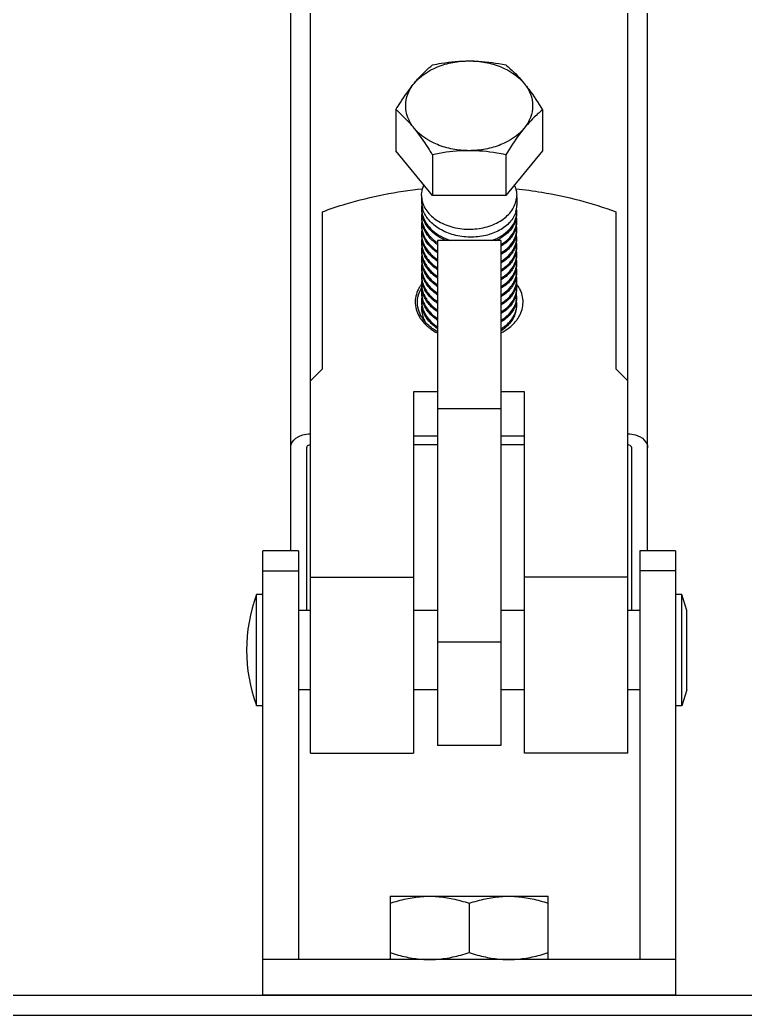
# Model space of a CAD drawing. Extents: x 1060579 to 1383165, y 581819 to 1037910.
# Drawn here: x 1271153 to 1271569, y 853074 to 853646 of the extents above; entities that cross this region are included whole.
import ezdxf

# ---------------------------------------------------------------- set-up
doc = ezdxf.new("R2010")
doc.units = 0
doc.header["$LTSCALE"] = 1000
doc.header["$MEASUREMENT"] = 0
doc.layers.add('02___PRT_ALL_AXES', color=7, linetype='Continuous')

msp = doc.modelspace()

# ---------------------------------------------------------------- linework, layer by layer
at = {"color": 0, "linetype": 'Continuous'}
for p, q in [((1271319.74, 853224.68), (1271319.74, 855745.38)), ((1271501.86, 853224.68), (1271501.86, 855745.38)), ((1271308.35, 853340.79), (1271308.35, 855653.75)), ((1271513.25, 853340.79), (1271513.25, 855653.75)), ((1271389.77, 853544.75), (1271368.74, 853570.51)), ((1271452.86, 853570.51), (1271431.83, 853544.75)), ((1271383.48, 853544.75), (1271383.48, 853541.44)), ((1271431.83, 853544.75), (1271389.77, 853544.75)), ((1271438.12, 853543.86), (1271438.12, 853539.99)), ((1271392.59, 853519), (1271392.59, 853229.24)), ((1271429.01, 853519), (1271392.59, 853519)), ((1271429.01, 853519), (1271429.01, 853229.24)), ((1271378.93, 853432.07), (1271378.93, 853224.68)), ((1271442.67, 853224.68), (1271442.67, 853432.07)), ((1271429.01, 853422.41), (1271392.59, 853422.41)), ((1271317.46, 853400.02), (1271317.46, 853306.64)), ((1271392.59, 853401.63), (1271378.93, 853401.63)), ((1271442.67, 853401.63), (1271429.01, 853401.63)), ((1271504.14, 853306.64), (1271504.14, 853400.02)), ((1271292.42, 853085.81), (1271292.42, 853340.79)), ((1271312.91, 853340.79), (1271292.42, 853340.79)), ((1271312.91, 853340.79), (1271312.91, 853106.3)), ((1271508.69, 853340.79), (1271508.69, 853106.3)), ((1271529.18, 853340.79), (1271508.69, 853340.79)), ((1271529.18, 853340.79), (1271529.18, 853085.81)), ((1271292.42, 853329.32), (1271312.91, 853329.32)), ((1271319.74, 853325.73), (1271378.93, 853325.73)), ((1271501.86, 853325.73), (1271442.67, 853325.73)), ((1271529.18, 853329.32), (1271508.69, 853329.32)), ((1271429.01, 853288.43), (1271392.59, 853288.43)), ((1271429.01, 853229.24), (1271392.59, 853229.24)), ((1271319.74, 853224.68), (1271378.93, 853224.68)), ((1271501.86, 853224.68), (1271442.67, 853224.68)), ((1271529.18, 853106.3), (1271292.42, 853106.3)), ((1268082.81, 853085.81), (1272129.45, 853085.81)), ((1271529.18, 853085.81), (1271292.42, 853085.81)), ((1268082.81, 853074.43), (1272129.45, 853074.43))]:
    msp.add_line(p, q, dxfattribs=at)
for centre, radius, start, end in [((1271398.33, 853541.45), 14.85, 180.0172, 187.5263), ((1271398.33, 853537.57), 14.85, 172.4767, 179.9828), ((1271398.23, 853537.58), 14.75, 180.0033, 183.7097), ((1271398.33, 853536.62), 14.85, 180.0171, 187.5162), ((1271398.44, 853537.6), 14.96, 183.7176, 189.3715), ((1271398.68, 853541.5), 15.2, 187.5345, 194.2355), ((1271398.87, 853537.67), 15.4, 189.3992, 197.5126), ((1271399.05, 853541.59), 15.59, 194.2312, 197.4947), ((1271424.81, 853539.16), 13.32, 343.5884, 344.682), ((1271425.06, 853539.09), 13.06, 344.669, 351.1719), ((1271425.43, 853539.03), 12.69, 351.1779, 359.9739), ((1271425.43, 853535.16), 12.69, 0.0259, 8.8158), ((1271425.53, 853535.17), 12.59, 355.6602, 359.9953), ((1271398.33, 853532.75), 14.85, 172.4669, 179.9827), ((1271398.23, 853532.75), 14.75, 180.0033, 183.7097), ((1271398.33, 853531.79), 14.85, 180.0171, 187.5126), ((1271398.33, 853527.92), 14.85, 172.4631, 179.9827), ((1271398.44, 853532.77), 14.96, 183.7177, 189.3761), ((1271398.67, 853536.67), 15.2, 187.5245, 194.235), ((1271398.67, 853531.84), 15.2, 187.5209, 194.2339), ((1271398.87, 853532.84), 15.4, 189.4038, 197.5118), ((1271399.05, 853536.76), 15.59, 194.2307, 197.494), ((1271424.81, 853534.33), 13.32, 343.5989, 344.5702), ((1271425.06, 853534.26), 13.06, 344.5563, 351.2122), ((1271425.43, 853534.2), 12.69, 351.2194, 359.9742), ((1271425.43, 853530.33), 12.69, 0.0263, 8.8579), ((1271425.53, 853530.34), 12.59, 355.6611, 359.9953), ((1271398.23, 853527.92), 14.75, 180.0033, 183.7096), ((1271398.33, 853526.96), 14.85, 180.0175, 187.6997), ((1271398.32, 853523.09), 14.84, 172.6556, 179.9838), ((1271398.44, 853527.94), 14.96, 183.7176, 189.3666), ((1271398.67, 853527.01), 15.19, 187.7073, 194.2553), ((1271398.87, 853528.02), 15.4, 189.3943, 197.509), ((1271399.05, 853531.93), 15.59, 194.2295, 197.4912), ((1271424.81, 853529.5), 13.32, 343.5954, 344.6233), ((1271425.06, 853529.43), 13.06, 344.6099, 351.1927), ((1271425.43, 853529.38), 12.69, 351.1994, 359.9741), ((1271425.43, 853525.5), 12.69, 0.0262, 8.8377), ((1271425.43, 853524.55), 12.69, 351.2694, 359.9744), ((1271425.53, 853525.51), 12.59, 355.6607, 359.9953), ((1271398.24, 853523.09), 14.76, 180.0032, 183.7129), ((1271398.32, 853522.13), 14.84, 180.017, 187.4897), ((1271398.33, 853518.26), 14.85, 172.4401, 179.9826), ((1271398.23, 853518.26), 14.75, 180.0033, 183.7092), ((1271398.68, 853522.18), 15.2, 187.4986, 194.2976), ((1271399.07, 853527.11), 15.6, 194.2515, 197.5493), ((1271399.06, 853522.27), 15.59, 194.2926, 197.4838), ((1271407.5, 853539.97), 26.8, 234.5431, 235.9781), ((1271414.74, 853544.58), 28.03, 293.9112, 299.1389), ((1271425.02, 853524.61), 13.1, 343.5855, 351.2541), ((1271425.42, 853520.67), 12.69, 0.0268, 8.9098), ((1271425.43, 853519.72), 12.69, 351.19, 359.974), ((1271425.53, 853520.68), 12.59, 355.6625, 359.9952), ((1271398.33, 853517.3), 14.85, 180.0172, 187.5272), ((1271398.33, 853513.43), 14.85, 172.4781, 179.9829), ((1271398.23, 853513.43), 14.75, 180.0033, 183.7099), ((1271398.33, 853512.47), 14.85, 180.0171, 187.516), ((1271398.44, 853518.28), 14.96, 183.7171, 189.3545), ((1271398.44, 853513.45), 14.96, 183.718, 189.3919), ((1271398.68, 853517.35), 15.2, 187.5354, 194.237), ((1271398.87, 853518.36), 15.4, 189.3821, 197.5018), ((1271399.05, 853517.44), 15.59, 194.2327, 197.4988), ((1271406.92, 853534.3), 25.78, 230.2058, 236.0239), ((1271407.35, 853538.77), 26.52, 233.372, 235.9842), ((1271424.81, 853519.84), 13.32, 343.592, 344.6561), ((1271425.06, 853519.77), 13.06, 344.6429, 351.1837), ((1271425.06, 853514.95), 13.06, 344.6256, 351.1729), ((1271425.43, 853515.84), 12.69, 0.0261, 8.828), ((1271425.43, 853514.89), 12.69, 351.1792, 359.9739), ((1271425.43, 853511.01), 12.69, 0.0261, 8.8178), ((1271425.53, 853515.85), 12.59, 355.6605, 359.9953), ((1271398.33, 853508.6), 14.85, 172.4664, 179.9827), ((1271398.23, 853508.6), 14.75, 180.0033, 183.7095), ((1271398.32, 853507.64), 14.84, 180.0159, 187.2953), ((1271398.68, 853512.52), 15.2, 187.5244, 194.2433), ((1271398.87, 853513.53), 15.4, 189.4195, 197.5166), ((1271399.05, 853512.61), 15.59, 194.2388, 197.4871), ((1271424.81, 853515.01), 13.32, 343.5915, 344.6389), ((1271424.81, 853510.18), 13.32, 343.588, 344.6947), ((1271425.07, 853510.11), 13.05, 344.681, 351.3982), ((1271425.42, 853506.18), 12.7, 0.0269, 9.0376), ((1271425.43, 853510.06), 12.69, 351.4062, 359.9756), ((1271425.53, 853511.02), 12.59, 355.6606, 359.9953), ((1271398.33, 853503.77), 14.85, 172.2519, 179.9822), ((1271398.24, 853503.77), 14.75, 180.0033, 183.7097), ((1271398.33, 853502.81), 14.85, 180.0174, 187.5585), ((1271398.44, 853503.79), 14.96, 183.7179, 189.4168), ((1271398.67, 853507.69), 15.19, 187.3054, 194.2338), ((1271398.87, 853503.87), 15.4, 189.4441, 197.508), ((1271399.05, 853507.78), 15.59, 194.2287, 197.4903), ((1271424.81, 853505.35), 13.32, 343.5879, 344.6868), ((1271425.06, 853505.29), 13.06, 344.6738, 351.1655), ((1271425.43, 853505.23), 12.69, 351.1714, 359.9739), ((1271425.43, 853501.35), 12.69, 0.026, 8.8095), ((1271425.53, 853506.19), 12.59, 355.6601, 359.9953), ((1271425.53, 853501.36), 12.59, 355.6601, 359.9953), ((1271398.32, 853498.94), 14.84, 172.5089, 179.983), ((1271398.24, 853498.95), 14.75, 180.0033, 183.71), ((1271398.33, 853497.98), 14.85, 180.0173, 187.5417), ((1271398.33, 853494.11), 14.84, 172.4922, 179.9829), ((1271398.44, 853498.96), 14.96, 183.7181, 189.4118), ((1271398.68, 853502.86), 15.2, 187.5665, 194.2349), ((1271398.68, 853498.03), 15.2, 187.5498, 194.2366), ((1271398.87, 853499.04), 15.4, 189.4392, 197.5131), ((1271399.05, 853502.96), 15.59, 194.2307, 197.4953), ((1271424.81, 853500.52), 13.32, 343.5884, 344.6838), ((1271425.06, 853500.46), 13.06, 344.6709, 351.161), ((1271425.43, 853500.4), 12.69, 351.1669, 359.9738), ((1271425.43, 853496.52), 12.69, 0.0259, 8.8052), ((1271425.43, 853495.57), 12.69, 351.1498, 359.9737), ((1271425.53, 853496.53), 12.59, 355.6601, 359.9953), ((1271398.2, 853482.58), 18.56, 149.6288, 153.0459), ((1271399.13, 853482.03), 19.64, 144.6984, 149.6074), ((1271399.48, 853482.5), 18.5, 149.7827, 154.2158), ((1271399.87, 853481.52), 20.53, 143.7862, 144.7268), ((1271400.14, 853481.32), 20.87, 142.6417, 143.7856), ((1271398.23, 853494.12), 14.75, 180.0033, 183.71), ((1271398.33, 853493.15), 14.85, 180.0178, 187.7285), ((1271398.32, 853489.28), 14.84, 172.6842, 179.9839), ((1271398.44, 853494.13), 14.96, 183.7181, 189.3994), ((1271398.67, 853493.2), 15.2, 187.7358, 194.256), ((1271398.87, 853494.21), 15.4, 189.4269, 197.5161), ((1271399.05, 853498.13), 15.59, 194.2322, 197.4984), ((1271424.81, 853495.69), 13.32, 343.5902, 344.6963), ((1271425.06, 853495.63), 13.06, 344.6835, 351.1441), ((1271425.42, 853490.74), 12.7, 350.8622, 359.9725), ((1271425.43, 853491.69), 12.69, 0.0258, 8.7883), ((1271422.06, 853481.76), 20.12, 31.3992, 37.6511), ((1271425.53, 853491.7), 12.59, 355.6601, 359.9953), ((1271398.24, 853489.29), 14.76, 180.0032, 183.7136), ((1271398.33, 853488.32), 14.85, 180.0173, 187.5326), ((1271398.33, 853484.45), 14.85, 172.4833, 179.9829), ((1271398.23, 853484.46), 14.75, 180.0033, 183.71), ((1271398.68, 853488.37), 15.2, 187.5407, 194.2374), ((1271399.05, 853488.47), 15.59, 194.233, 197.4998), ((1271399.07, 853493.3), 15.61, 194.2521, 197.5526), ((1271425.02, 853490.81), 13.11, 343.5275, 350.8481), ((1271425.06, 853485.97), 13.06, 344.6577, 351.1775), ((1271425.43, 853485.91), 12.69, 351.1837, 359.9741), ((1271425.43, 853482.04), 12.69, 0.0261, 8.8216), ((1271425.43, 853486.87), 12.68, 0.0237, 8.4926), ((1271425.52, 853486.87), 12.6, 355.6539, 359.9955), ((1271398.33, 853483.49), 14.85, 180.0172, 187.5232), ((1271398.31, 853479.96), 14.83, 172.2924, 179.9976), ((1271398.27, 853479.96), 14.79, 180.0065, 180.7056), ((1271398.28, 853479.96), 14.8, 180.7056, 181.5071), ((1271398.31, 853479.96), 14.83, 181.5077, 183.7117), ((1271398.44, 853484.47), 14.96, 183.7181, 189.4003), ((1271398.34, 853479.97), 14.86, 183.7116, 184.9934), ((1271398.45, 853479.61), 14.97, 172.4824, 173.5218), ((1271398.49, 853483.51), 15.01, 187.5141, 187.9541), ((1271398.66, 853483.54), 15.18, 187.9652, 193.4371), ((1271398.72, 853484.52), 15.24, 189.4019, 194.1778), ((1271398.84, 853483.58), 15.36, 193.4293, 194.221), ((1271398.98, 853484.58), 15.52, 194.1744, 196.3707), ((1271398.99, 853483.62), 15.52, 194.2238, 196.3669), ((1271399.18, 853484.64), 15.72, 196.3686, 197.4941), ((1271399.38, 853484.71), 15.93, 197.4965, 199.6094), ((1271424.67, 853486.08), 13.47, 342.0934, 343.5943), ((1271423.88, 853481.74), 14.25, 343.6768, 350.2365), ((1271424.81, 853486.03), 13.32, 343.5952, 344.6709), ((1271424.24, 853481.68), 13.88, 350.2628, 351.4435), ((1271424.34, 853481.66), 13.78, 351.4427, 354.6137), ((1271424.41, 853481.65), 13.71, 354.6153, 357.5959), ((1271425.48, 853482.05), 12.63, 355.6631, 357.1611), ((1271425.53, 853482.04), 12.59, 357.1614, 358.249), ((1271425.58, 853482.04), 12.54, 358.6385, 359.9996), ((1271425.55, 853482.04), 12.57, 358.2492, 358.6388), ((1271399.19, 853485.18), 19.71, 212.4718, 213.2901), ((1271399.47, 853485.36), 20.04, 213.2921, 214.8225), ((1271399.74, 853485.55), 20.37, 214.8205, 215.6203), ((1271400.68, 853486.25), 21.54, 215.6772, 222.2996), ((1271399.51, 853484.55), 18.57, 209.9444, 210.4082), ((1271399.65, 853484.64), 18.74, 210.4086, 211.1815), ((1271399.91, 853484.79), 19.04, 211.1834, 212.6338), ((1271400.17, 853484.96), 19.34, 212.632, 213.3926), ((1271400.94, 853485.48), 20.27, 213.4307, 218.9145), ((1271423.05, 853482.92), 15.24, 330.0753, 332.0971), ((1271423.85, 853482.51), 14.34, 332.0355, 341.0874), ((1271423.1, 853481.98), 15.06, 335.2209, 343.6462), ((1271420.93, 853486.26), 21.54, 320.1215, 321.9475), ((1271421.51, 853485.81), 20.81, 321.9452, 324.2138), ((1271401.78, 853487.22), 23.01, 222.2513, 223.81), ((1271402.92, 853488.35), 24.61, 223.8574, 229.5616), ((1271404.29, 853489.93), 26.7, 229.5323, 233.034), ((1271405.02, 853490.89), 27.91, 233.0208, 234.7383), ((1271416.52, 853488.37), 24.48, 300.8885, 306.3328), ((1271415.92, 853487.88), 24.59, 302.3946, 308.2724), ((1271417.62, 853486.85), 22.6, 306.3752, 308.8719), ((1271417.07, 853486.39), 22.7, 308.3207, 310.7912)]:
    msp.add_arc(centre, radius, start, end, dxfattribs=at)
for points, knots in [([(1271437.59, 853535.39), (1271436.96, 853533.25), (1271434.41, 853529), (1271428.2, 853524.36), (1271420.18, 853521.44), (1271411.18, 853520.55), (1271402.14, 853521.78), (1271393.99, 853525.05), (1271387.59, 853530.09), (1271384.91, 853534.61), (1271384.19, 853536.9)], [0, 0, 0, 0, 0.1028, 0.219577, 0.350442, 0.49027, 0.631417, 0.766201, 0.889254, 1, 1, 1, 1]), ([(1271384.19, 853533.04), (1271384.68, 853531.47), (1271386.22, 853528.38), (1271389.81, 853524.4), (1271394.5, 853521.14), (1271398.11, 853519.57), (1271400.02, 853518.93)], [0, 0, 0, 0, 0.224612, 0.465352, 0.724449, 1, 1, 1, 1]), ([(1271397.45, 853518.94), (1271394.34, 853520.28), (1271388.79, 853523.7), (1271385.08, 853529.23), (1271384.19, 853532.07)], [0, 0, 0, 0, 0.53219, 1, 1, 1, 1]), ([(1271423.69, 853518.96), (1271425.67, 853519.65), (1271429.36, 853521.34), (1271433.93, 853524.93), (1271437.04, 853529.29), (1271437.96, 853532.6), (1271438.08, 853534.21)], [0, 0, 0, 0, 0.284949, 0.545175, 0.781019, 1, 1, 1, 1]), ([(1271437.59, 853530.57), (1271436.96, 853528.44), (1271434.45, 853524.22), (1271430.59, 853521.32), (1271428.39, 853520.09)], [0, 0, 0, 0, 0.46845, 1, 1, 1, 1]), ([(1271384.19, 853528.21), (1271384.8, 853526.25), (1271386.92, 853522.39), (1271390.13, 853519.44), (1271391.96, 853518.14)], [0, 0, 0, 0, 0.477761, 1, 1, 1, 1]), ([(1271391.52, 853517.49), (1271389.8, 853518.77), (1271386.78, 853521.66), (1271384.78, 853525.37), (1271384.19, 853527.25)], [0, 0, 0, 0, 0.521279, 1, 1, 1, 1]), ([(1271429.09, 853516.63), (1271431.54, 853518.1), (1271434.83, 853520.89), (1271437.42, 853525.66), (1271437.99, 853528.16), (1271438.08, 853529.38)], [0, 0, 0, 0, 0.531925, 0.771628, 1, 1, 1, 1]), ([(1271437.59, 853525.74), (1271437, 853523.72), (1271434.68, 853519.72), (1271431.12, 853516.88), (1271429.09, 853515.66)], [0, 0, 0, 0, 0.470184, 1, 1, 1, 1]), ([(1271429.09, 853511.8), (1271431.54, 853513.27), (1271434.83, 853516.06), (1271437.42, 853520.83), (1271437.99, 853523.33), (1271438.08, 853524.55)], [0, 0, 0, 0, 0.531924, 0.771627, 1, 1, 1, 1]), ([(1271383.51, 853522.14), (1271383.66, 853519.92), (1271385.05, 853515.33), (1271388.1, 853511.7), (1271389.91, 853510.11)], [0, 0, 0, 0, 0.478758, 1, 1, 1, 1]), ([(1271384.19, 853523.38), (1271384.71, 853521.71), (1271386.41, 853518.39), (1271388.96, 853515.71), (1271390.42, 853514.5)], [0, 0, 0, 0, 0.48128, 1, 1, 1, 1]), ([(1271389.91, 853513.97), (1271388.58, 853515.14), (1271386.25, 853517.71), (1271384.69, 853520.83), (1271384.19, 853522.4)], [0, 0, 0, 0, 0.517488, 1, 1, 1, 1]), ([(1271437.59, 853520.91), (1271437, 853518.89), (1271434.69, 853514.89), (1271431.12, 853512.05), (1271429.09, 853510.84)], [0, 0, 0, 0, 0.470189, 1, 1, 1, 1]), ([(1271429.09, 853506.97), (1271431.54, 853508.44), (1271434.83, 853511.24), (1271437.42, 853516.01), (1271437.99, 853518.5), (1271438.08, 853519.73)], [0, 0, 0, 0, 0.531915, 0.771618, 1, 1, 1, 1]), ([(1271389.39, 853509.61), (1271388.18, 853510.74), (1271386.07, 853513.19), (1271384.65, 853516.11), (1271384.19, 853517.59)], [0, 0, 0, 0, 0.516175, 1, 1, 1, 1]), ([(1271384.19, 853513.73), (1271384.83, 853511.67), (1271387.1, 853507.63), (1271390.55, 853504.59), (1271392.51, 853503.27)], [0, 0, 0, 0, 0.476588, 1, 1, 1, 1]), ([(1271392.51, 853502.3), (1271390.55, 853503.63), (1271387.1, 853506.66), (1271384.83, 853510.7), (1271384.19, 853512.76)], [0, 0, 0, 0, 0.523421, 1, 1, 1, 1]), ([(1271392.53, 853511.95), (1271392.29, 853512.11), (1271391.39, 853512.74), (1271390.52, 853513.43), (1271389.91, 853513.97)], [0, 0, 0, 0, 0.254157, 1, 1, 1, 1]), ([(1271437.59, 853516.08), (1271437, 853514.06), (1271434.68, 853510.06), (1271431.12, 853507.22), (1271429.09, 853506)], [0, 0, 0, 0, 0.47018, 1, 1, 1, 1]), ([(1271429.09, 853502.14), (1271431.54, 853503.61), (1271434.83, 853506.4), (1271437.42, 853511.18), (1271437.99, 853513.67), (1271438.08, 853514.9)], [0, 0, 0, 0, 0.531925, 0.771625, 1, 1, 1, 1]), ([(1271383.51, 853507.65), (1271383.6, 853506.32), (1271384.15, 853503.62), (1271386.7, 853498.44), (1271390.01, 853495.3), (1271392.51, 853493.61)], [0, 0, 0, 0, 0.232557, 0.47421, 1, 1, 1, 1]), ([(1271384.19, 853508.89), (1271384.83, 853506.84), (1271387.1, 853502.79), (1271390.55, 853499.76), (1271392.51, 853498.44)], [0, 0, 0, 0, 0.476579, 1, 1, 1, 1]), ([(1271392.51, 853497.47), (1271390.55, 853498.8), (1271387.1, 853501.83), (1271384.83, 853505.88), (1271384.19, 853507.93)], [0, 0, 0, 0, 0.523412, 1, 1, 1, 1]), ([(1271392.51, 853507.13), (1271392.23, 853507.32), (1271391.14, 853508.09), (1271390.11, 853508.93), (1271389.39, 853509.61)], [0, 0, 0, 0, 0.254915, 1, 1, 1, 1]), ([(1271389.91, 853510.11), (1271390.11, 853509.93), (1271390.95, 853509.21), (1271391.84, 853508.55), (1271392.53, 853508.09)], [0, 0, 0, 0, 0.245893, 1, 1, 1, 1]), ([(1271437.59, 853511.25), (1271437, 853509.23), (1271434.68, 853505.23), (1271431.12, 853502.39), (1271429.09, 853501.18)], [0, 0, 0, 0, 0.470176, 1, 1, 1, 1]), ([(1271429.09, 853497.31), (1271431.54, 853498.78), (1271434.83, 853501.58), (1271437.42, 853506.35), (1271437.99, 853508.84), (1271438.08, 853510.07)], [0, 0, 0, 0, 0.531928, 0.771625, 1, 1, 1, 1]), ([(1271392.51, 853492.64), (1271390.55, 853493.97), (1271387.1, 853497), (1271384.83, 853501.05), (1271384.19, 853503.1)], [0, 0, 0, 0, 0.523413, 1, 1, 1, 1]), ([(1271437.59, 853506.42), (1271436.99, 853504.4), (1271434.68, 853500.4), (1271431.12, 853497.56), (1271429.09, 853496.35)], [0, 0, 0, 0, 0.470172, 1, 1, 1, 1]), ([(1271429.09, 853492.48), (1271431.54, 853493.95), (1271434.83, 853496.75), (1271437.42, 853501.52), (1271437.99, 853504.01), (1271438.08, 853505.24)], [0, 0, 0, 0, 0.531934, 0.771628, 1, 1, 1, 1]), ([(1271437.59, 853501.59), (1271436.99, 853499.57), (1271434.68, 853495.57), (1271431.12, 853492.73), (1271429.09, 853491.52)], [0, 0, 0, 0, 0.470172, 1, 1, 1, 1]), ([(1271384.19, 853499.24), (1271384.83, 853497.18), (1271387.1, 853493.14), (1271390.55, 853490.1), (1271392.51, 853488.78)], [0, 0, 0, 0, 0.476587, 1, 1, 1, 1]), ([(1271392.51, 853487.81), (1271390.55, 853489.14), (1271387.1, 853492.17), (1271384.83, 853496.22), (1271384.19, 853498.27)], [0, 0, 0, 0, 0.523415, 1, 1, 1, 1]), ([(1271429.09, 853487.65), (1271431.54, 853489.12), (1271434.83, 853491.92), (1271437.42, 853496.69), (1271437.99, 853499.18), (1271438.08, 853500.41)], [0, 0, 0, 0, 0.531934, 0.771628, 1, 1, 1, 1]), ([(1271437.59, 853496.76), (1271436.99, 853494.74), (1271434.68, 853490.74), (1271431.12, 853487.9), (1271429.09, 853486.69)], [0, 0, 0, 0, 0.470174, 1, 1, 1, 1]), ([(1271429.09, 853482.82), (1271431.54, 853484.29), (1271434.83, 853487.09), (1271437.42, 853491.86), (1271437.99, 853494.35), (1271438.08, 853495.58)], [0, 0, 0, 0, 0.531935, 0.77163, 1, 1, 1, 1]), ([(1271381.67, 853490.99), (1271380.39, 853488.48), (1271379.02, 853482.64), (1271381.03, 853477.01), (1271382.57, 853474.6)], [0, 0, 0, 0, 0.4965, 1, 1, 1, 1]), ([(1271381.72, 853479.31), (1271381.22, 853481.14), (1271380.87, 853485.05), (1271381.98, 853488.81), (1271382.82, 853490.55)], [0, 0, 0, 0, 0.495789, 1, 1, 1, 1]), ([(1271384.19, 853494.41), (1271384.83, 853492.35), (1271387.1, 853488.31), (1271390.55, 853485.27), (1271392.51, 853483.95)], [0, 0, 0, 0, 0.476585, 1, 1, 1, 1]), ([(1271392.51, 853482.99), (1271390.55, 853484.31), (1271387.1, 853487.34), (1271384.83, 853491.39), (1271384.19, 853493.44)], [0, 0, 0, 0, 0.523417, 1, 1, 1, 1]), ([(1271384.19, 853489.58), (1271384.83, 853487.52), (1271387.1, 853483.48), (1271390.55, 853480.45), (1271392.51, 853479.12)], [0, 0, 0, 0, 0.476583, 1, 1, 1, 1]), ([(1271437.59, 853491.93), (1271437, 853489.91), (1271434.68, 853485.91), (1271431.12, 853483.08), (1271429.09, 853481.86)], [0, 0, 0, 0, 0.470176, 1, 1, 1, 1]), ([(1271429.09, 853477.99), (1271431.54, 853479.47), (1271434.83, 853482.26), (1271437.42, 853487.03), (1271437.99, 853489.52), (1271438.08, 853490.75)], [0, 0, 0, 0, 0.531934, 0.771631, 1, 1, 1, 1]), ([(1271440.12, 853476.56), (1271441.28, 853478.98), (1271442.5, 853484.55), (1271440.65, 853489.92), (1271439.23, 853492.25)], [0, 0, 0, 0, 0.496527, 1, 1, 1, 1]), ([(1271383.51, 853488.33), (1271383.6, 853487), (1271384.15, 853484.29), (1271386.72, 853479.1), (1271390.04, 853475.96), (1271392.54, 853474.27)], [0, 0, 0, 0, 0.232505, 0.474134, 1, 1, 1, 1]), ([(1271392.54, 853478.13), (1271390.58, 853479.46), (1271387.12, 853482.49), (1271384.84, 853486.54), (1271384.19, 853488.6)], [0, 0, 0, 0, 0.523464, 1, 1, 1, 1]), ([(1271392.51, 853473.33), (1271390.55, 853474.65), (1271387.1, 853477.68), (1271384.83, 853481.73), (1271384.19, 853483.78)], [0, 0, 0, 0, 0.523421, 1, 1, 1, 1]), ([(1271437.59, 853487.09), (1271436.99, 853485.07), (1271434.67, 853481.06), (1271431.09, 853478.22), (1271429.05, 853477.01)], [0, 0, 0, 0, 0.470105, 1, 1, 1, 1]), ([(1271437.17, 853482.04), (1271437.3, 853482.35), (1271437.75, 853483.61), (1271438.01, 853484.93), (1271438.08, 853485.92)], [0, 0, 0, 0, 0.254035, 1, 1, 1, 1]), ([(1271392.51, 853468.5), (1271390.5, 853469.85), (1271386.99, 853472.96), (1271384.72, 853477.14), (1271384.1, 853479.25)], [0, 0, 0, 0, 0.523877, 1, 1, 1, 1]), ([(1271384.37, 853479.36), (1271385.07, 853477.41), (1271387.33, 853473.61), (1271390.64, 853470.73), (1271392.51, 853469.46)], [0, 0, 0, 0, 0.477487, 1, 1, 1, 1]), ([(1271429.05, 853473.14), (1271430.89, 853474.24), (1271434.16, 853476.77), (1271436.46, 853480.25), (1271437.17, 853482.04)], [0, 0, 0, 0, 0.527301, 1, 1, 1, 1]), ([(1271437.49, 853481.94), (1271436.85, 853479.98), (1271434.54, 853476.13), (1271431.07, 853473.38), (1271429.09, 853472.2)], [0, 0, 0, 0, 0.470876, 1, 1, 1, 1]), ([(1271437.42, 853477.86), (1271437.51, 853478.13), (1271437.83, 853479.18), (1271438.02, 853480.27), (1271438.08, 853481.09)], [0, 0, 0, 0, 0.252988, 1, 1, 1, 1]), ([(1271392.53, 853466.65), (1271391.8, 853467.07), (1271389.08, 853468.75), (1271386.64, 853470.91), (1271385.16, 853472.74)], [0, 0, 0, 0, 0.262319, 1, 1, 1, 1]), ([(1271429.01, 853465.88), (1271429.85, 853466.31), (1271432.96, 853468.08), (1271435.77, 853470.43), (1271437.46, 853472.45)], [0, 0, 0, 0, 0.263547, 1, 1, 1, 1]), ([(1271429.09, 853468.34), (1271429.86, 853468.8), (1271432.64, 853470.67), (1271435.03, 853473.19), (1271436.26, 853475.32)], [0, 0, 0, 0, 0.268013, 1, 1, 1, 1]), ([(1271436.77, 853475.67), (1271436.62, 853475.3), (1271435.91, 853473.81), (1271434.97, 853472.43), (1271434.16, 853471.48)], [0, 0, 0, 0, 0.242691, 1, 1, 1, 1]), ([(1271434.16, 853471.48), (1271433.98, 853471.28), (1271433.24, 853470.5), (1271432.44, 853469.77), (1271431.8, 853469.26)], [0, 0, 0, 0, 0.244707, 1, 1, 1, 1]), ([(1271308.35, 853400.02), (1271308.35, 853401.63), (1271310.07, 853405.18), (1271313.41, 853406.86), (1271315.27, 853407.42)], [0, 0, 0, 0, 0.452141, 1, 1, 1, 1]), ([(1271506.33, 853407.42), (1271508.19, 853406.86), (1271511.52, 853405.18), (1271513.25, 853401.63), (1271513.25, 853400.02)], [0, 0, 0, 0, 0.547859, 1, 1, 1, 1]), ([(1271319.74, 853401.63), (1271319.45, 853401.63), (1271318.5, 853401.53), (1271317.46, 853400.7), (1271317.46, 853400.02)], [0, 0, 0, 0, 0.29846, 1, 1, 1, 1]), ([(1271504.14, 853400.02), (1271504.14, 853400.7), (1271503.1, 853401.53), (1271502.15, 853401.63), (1271501.86, 853401.63)], [0, 0, 0, 0, 0.70154, 1, 1, 1, 1])]:
    msp.add_open_spline(points, degree=3, knots=knots, dxfattribs=at)
for points in [[(1271383.42, 853475.28), (1271382.69, 853476.54), (1271382.11, 853477.91), (1271381.72, 853479.31)], [(1271383.54, 853478.67), (1271383.63, 853477.58), (1271383.85, 853476.48), (1271384.18, 853475.43)], [(1271384.18, 853475.43), (1271384.47, 853474.53), (1271384.84, 853473.64), (1271385.27, 853472.8)], [(1271438.38, 853473.64), (1271439.05, 853474.56), (1271439.63, 853475.54), (1271440.12, 853476.56)], [(1271388.91, 853468.1), (1271390.04, 853467.3), (1271391.24, 853466.58), (1271392.47, 853465.94)], [(1271434.16, 853471.48), (1271433.47, 853470.66), (1271432.71, 853469.9), (1271431.9, 853469.2)], [(1271315.27, 853407.42), (1271316.71, 853407.86), (1271318.23, 853408.07), (1271319.74, 853408.07)], [(1271501.86, 853408.07), (1271503.37, 853408.07), (1271504.89, 853407.86), (1271506.33, 853407.42)]]:
    msp.add_open_spline(points, degree=3, dxfattribs=at)
at = {"layer": '02___PRT_ALL_AXES', "color": 0, "linetype": 'Continuous'}
for p, q in [((1271368.74, 853593.97), (1271368.74, 853570.51)), ((1271452.86, 853593.97), (1271452.86, 853570.51)), ((1271389.77, 853568.21), (1271389.77, 853544.75)), ((1271431.83, 853568.21), (1271431.83, 853544.75)), ((1271383.48, 853544.75), (1271383.48, 853541.44)), ((1271438.12, 853543.86), (1271438.12, 853539.03)), ((1271326.57, 853445.31), (1271326.57, 853535.46)), ((1271495.03, 853535.46), (1271495.03, 853445.31)), ((1271319.74, 853438.41), (1271326.57, 853445.31)), ((1271495.03, 853445.31), (1271501.86, 853438.41)), ((1271392.59, 853432.07), (1271378.93, 853432.07)), ((1271442.67, 853432.07), (1271429.01, 853432.07)), ((1271392.59, 853406.64), (1271378.93, 853406.64)), ((1271442.67, 853406.64), (1271429.01, 853406.64)), ((1271288.78, 853252), (1271288.78, 853315.75)), ((1271292.42, 853315.75), (1271288.78, 853315.75)), ((1271532.82, 853315.75), (1271529.18, 853315.75)), ((1271532.82, 853252), (1271532.82, 853315.75)), ((1271535.69, 853306.64), (1271532.82, 853315.75)), ((1271319.74, 853306.64), (1271312.91, 853306.64)), ((1271392.59, 853306.64), (1271378.93, 853306.64)), ((1271442.67, 853306.64), (1271429.01, 853306.64)), ((1271508.69, 853306.64), (1271501.86, 853306.64)), ((1271535.69, 853261.11), (1271535.69, 853306.64)), ((1271319.74, 853261.11), (1271312.91, 853261.11)), ((1271392.59, 853261.11), (1271378.93, 853261.11)), ((1271442.67, 853261.11), (1271429.01, 853261.11)), ((1271508.69, 853261.11), (1271501.86, 853261.11)), ((1271535.69, 853261.11), (1271532.82, 853252)), ((1271292.42, 853252), (1271288.78, 853252)), ((1271532.82, 853252), (1271529.18, 853252)), ((1271365.37, 853142.65), (1271365.37, 853106.3)), ((1271365.37, 853142.65), (1271456.23, 853142.65)), ((1271456.23, 853106.3), (1271456.23, 853142.65)), ((1271410.8, 853138.59), (1271410.8, 853110.36))]:
    msp.add_line(p, q, dxfattribs=at)
for centre, radius, start, end in [((1271397.39, 853544.77), 13.91, 180.0785, 193.6173), ((1271397.79, 853544.86), 14.32, 193.5883, 195.7068), ((1271424.48, 853544.76), 13.64, 356.2826, 359.9965), ((1271374.08, 853283.88), 91.06, 159.5127, 200.4873)]:
    msp.add_arc(centre, radius, start, end, dxfattribs=at)
for points, knots in [([(1271379.25, 853609.15), (1271382.7, 853613.36), (1271390.2, 853618.24), (1271401.41, 853621.45), (1271407.64, 853622.02), (1271410.8, 853622.02)], [0, 0, 0, 0, 0.467191, 0.729101, 1, 1, 1, 1]), ([(1271389.77, 853619.72), (1271391.48, 853620.07), (1271398.42, 853621.36), (1271405.49, 853622.02), (1271410.8, 853622.02)], [0, 0, 0, 0, 0.248025, 1, 1, 1, 1]), ([(1271410.8, 853622.02), (1271412.58, 853622.02), (1271419.64, 853621.81), (1271426.66, 853620.78), (1271431.83, 853619.72)], [0, 0, 0, 0, 0.251885, 1, 1, 1, 1]), ([(1271410.8, 853622.02), (1271413.96, 853622.02), (1271420.19, 853621.45), (1271431.4, 853618.24), (1271438.9, 853613.36), (1271442.34, 853609.15)], [0, 0, 0, 0, 0.270899, 0.532809, 1, 1, 1, 1]), ([(1271379.25, 853609.15), (1271380.12, 853610.2), (1271383.35, 853613.99), (1271386.97, 853617.44), (1271389.77, 853619.72)], [0, 0, 0, 0, 0.2742, 1, 1, 1, 1]), ([(1271431.83, 853619.72), (1271432.71, 853619.01), (1271436.49, 853615.77), (1271439.91, 853612.12), (1271442.34, 853609.15)], [0, 0, 0, 0, 0.227749, 1, 1, 1, 1]), ([(1271368.74, 853593.97), (1271369.58, 853595.35), (1271372.85, 853600.56), (1271376.38, 853605.63), (1271379.25, 853609.15)], [0, 0, 0, 0, 0.26296, 1, 1, 1, 1]), ([(1271379.25, 853583.39), (1271377.74, 853585.25), (1271375.28, 853589.32), (1271373.94, 853596.27), (1271375.28, 853603.22), (1271377.74, 853607.29), (1271379.25, 853609.15)], [0, 0, 0, 0, 0.257484, 0.5, 0.742516, 1, 1, 1, 1]), ([(1271442.34, 853609.15), (1271443.26, 853608.03), (1271447.04, 853603.16), (1271450.4, 853597.99), (1271452.86, 853593.97)], [0, 0, 0, 0, 0.234887, 1, 1, 1, 1]), ([(1271442.34, 853609.15), (1271443.86, 853607.29), (1271446.32, 853603.22), (1271447.66, 853596.27), (1271446.32, 853589.32), (1271443.86, 853585.25), (1271442.34, 853583.39)], [0, 0, 0, 0, 0.257484, 0.5, 0.742516, 1, 1, 1, 1]), ([(1271379.25, 853583.39), (1271378.39, 853584.45), (1271375.16, 853588.23), (1271371.54, 853591.68), (1271368.74, 853593.97)], [0, 0, 0, 0, 0.2742, 1, 1, 1, 1]), ([(1271452.86, 853593.97), (1271451.98, 853593.25), (1271448.2, 853590.02), (1271444.78, 853586.37), (1271442.34, 853583.39)], [0, 0, 0, 0, 0.227749, 1, 1, 1, 1]), ([(1271410.8, 853570.51), (1271407.64, 853570.51), (1271401.41, 853571.09), (1271390.2, 853574.29), (1271382.7, 853579.17), (1271379.25, 853583.39)], [0, 0, 0, 0, 0.270899, 0.532809, 1, 1, 1, 1]), ([(1271389.77, 853568.21), (1271388.92, 853569.59), (1271385.66, 853574.81), (1271382.12, 853579.87), (1271379.25, 853583.39)], [0, 0, 0, 0, 0.26296, 1, 1, 1, 1]), ([(1271442.34, 853583.39), (1271438.9, 853579.17), (1271431.4, 853574.29), (1271420.19, 853571.09), (1271413.96, 853570.51), (1271410.8, 853570.51)], [0, 0, 0, 0, 0.467191, 0.729101, 1, 1, 1, 1]), ([(1271442.34, 853583.39), (1271441.43, 853582.27), (1271437.65, 853577.4), (1271434.29, 853572.23), (1271431.83, 853568.21)], [0, 0, 0, 0, 0.234887, 1, 1, 1, 1]), ([(1271410.8, 853570.51), (1271409.02, 853570.51), (1271401.96, 853570.3), (1271394.94, 853569.27), (1271389.77, 853568.21)], [0, 0, 0, 0, 0.251885, 1, 1, 1, 1]), ([(1271431.83, 853568.21), (1271430.11, 853568.56), (1271423.18, 853569.85), (1271416.11, 853570.51), (1271410.8, 853570.51)], [0, 0, 0, 0, 0.248025, 1, 1, 1, 1]), ([(1271326.57, 853535.46), (1271331.08, 853537.12), (1271349.74, 853543.31), (1271369.17, 853547.09), (1271383.92, 853548.65)], [0, 0, 0, 0, 0.245009, 1, 1, 1, 1]), ([(1271383.48, 853544.75), (1271383.48, 853545.26), (1271383.59, 853547.3), (1271384.17, 853549.31), (1271384.81, 853550.71)], [0, 0, 0, 0, 0.246881, 1, 1, 1, 1]), ([(1271436.79, 853550.71), (1271437.01, 853550.23), (1271437.76, 853548.34), (1271438.12, 853546.27), (1271438.12, 853544.75)], [0, 0, 0, 0, 0.255771, 1, 1, 1, 1]), ([(1271437.68, 853548.65), (1271442.65, 853548.13), (1271462.12, 853545.49), (1271481.29, 853540.53), (1271495.03, 853535.46)], [0, 0, 0, 0, 0.254647, 1, 1, 1, 1]), ([(1271384.01, 853540.99), (1271384.68, 853538.6), (1271387.47, 853533.88), (1271394.35, 853528.82), (1271403.14, 853525.78), (1271412.83, 853525.08), (1271422.28, 853526.78), (1271430.39, 853530.69), (1271435.37, 853535.71), (1271437.54, 853540.32), (1271438.01, 853542.7), (1271438.09, 853543.87)], [0, 0, 0, 0, 0.10787, 0.229941, 0.365588, 0.508322, 0.649135, 0.779671, 0.895471, 0.948703, 1, 1, 1, 1])]:
    msp.add_open_spline(points, degree=3, knots=knots, dxfattribs=at)
for points, start_tangent, end_tangent in [([(1271365.37, 853138.59), (1271370.1, 853140.04), (1271374.67, 853141.17), (1271379.16, 853141.98), (1271383.62, 853142.48), (1271388.08, 853142.65)], (0.948683, 0.316228), (1, 0)), ([(1271388.08, 853142.65), (1271392.54, 853142.48), (1271397, 853141.98), (1271401.49, 853141.17), (1271406.06, 853140.04), (1271410.8, 853138.59)], (1, -0.000001), (0.948683, -0.316228)), ([(1271410.8, 853138.59), (1271415.54, 853140.04), (1271420.11, 853141.17), (1271424.59, 853141.98), (1271429.06, 853142.48), (1271433.52, 853142.65)], (0.948683, 0.316228), (1, 0)), ([(1271433.52, 853142.65), (1271437.97, 853142.48), (1271442.44, 853141.98), (1271446.92, 853141.17), (1271451.49, 853140.04), (1271456.23, 853138.59)], (1, -0.000001), (0.948683, -0.316228)), ([(1271365.37, 853110.36), (1271370.1, 853108.91), (1271374.67, 853107.78), (1271379.16, 853106.97), (1271383.62, 853106.47), (1271388.08, 853106.3)], (0.948683, -0.316228), (1, 0)), ([(1271388.08, 853106.3), (1271392.54, 853106.47), (1271397, 853106.97), (1271401.49, 853107.78), (1271406.06, 853108.91), (1271410.8, 853110.36)], (1, 0.000001), (0.948683, 0.316228)), ([(1271410.8, 853110.36), (1271415.54, 853108.91), (1271420.11, 853107.78), (1271424.59, 853106.97), (1271429.06, 853106.47), (1271433.52, 853106.3)], (0.948683, -0.316228), (1, 0)), ([(1271433.52, 853106.3), (1271437.97, 853106.47), (1271442.44, 853106.97), (1271446.92, 853107.78), (1271451.49, 853108.91), (1271456.23, 853110.36)], (1, 0.000001), (0.948683, 0.316228))]:
    msp.add_spline(points, degree=3, dxfattribs=dict(at, start_tangent=start_tangent, end_tangent=end_tangent))

doc.saveas('drawing.dxf')
